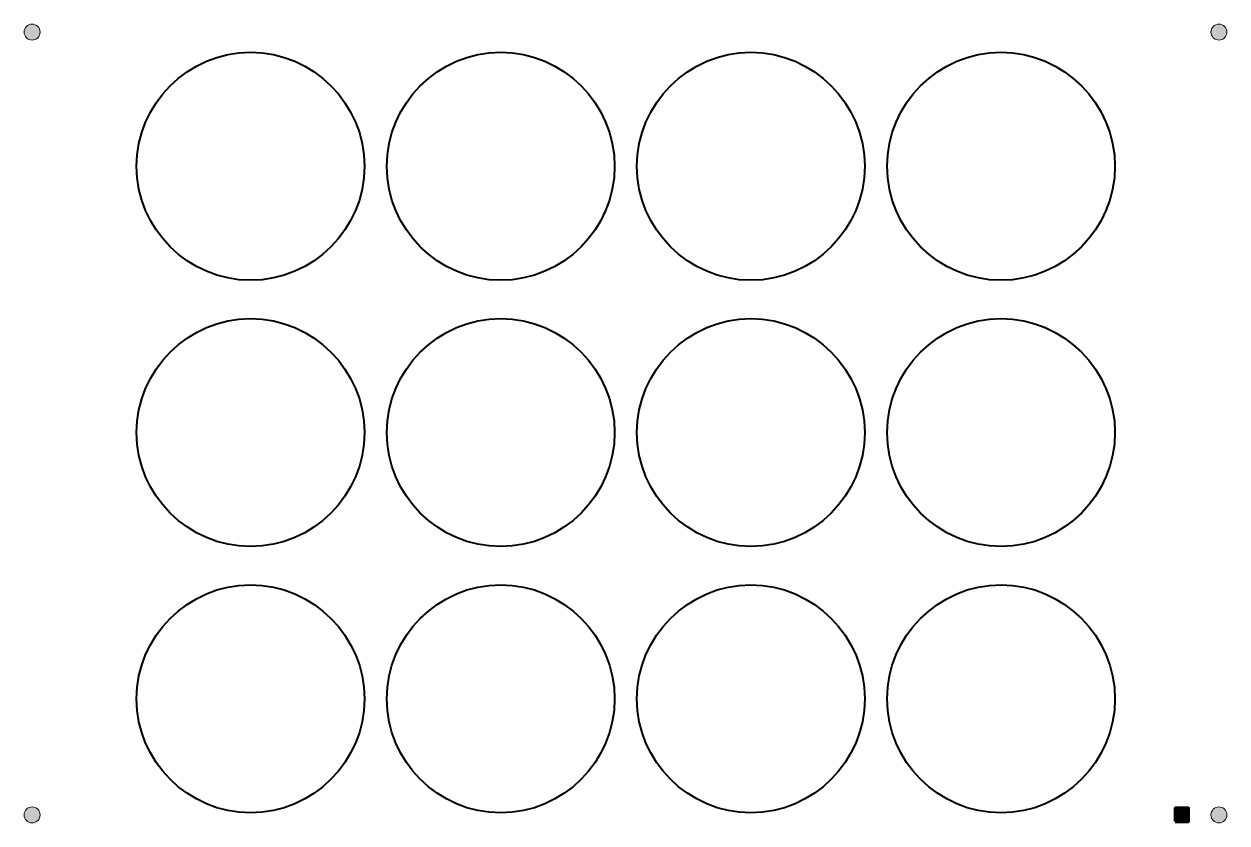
# Model space of a CAD drawing. Header units: inches. Extents: x -7 to 445, y -6 to 294.
import ezdxf

# ---------------------------------------------------------------- set-up
doc = ezdxf.new("R2010")
doc.units = ezdxf.units.IN
doc.header["$MEASUREMENT"] = 0
doc.layers.add('Layer 1', color=7, linetype='Continuous')

# ---------------------------------------------------------------- blocks, each defined once
blk = doc.blocks.new('block 2')
at = {"layer": 'Layer 1', "true_color": 0x231f20}
h = blk.add_hatch(color=250, dxfattribs=at)
h.dxf.hatch_style = 2
edge = h.paths.add_edge_path()
edge.add_spline(control_points=[(-3.87, 287.68), (-2.22, 287.68), (-0.87, 289.02), (-0.87, 290.68), (-0.87, 292.34), (-2.22, 293.68), (-3.87, 293.68), (-5.53, 293.68), (-6.87, 292.34), (-6.87, 290.68), (-6.87, 289.02), (-5.53, 287.68), (-3.87, 287.68)], knot_values=[0, 0, 0, 0, 1, 1, 1, 2, 2, 2, 3, 3, 3, 4, 4, 4, 4], degree=3, periodic=1)
h = blk.add_hatch(color=250, dxfattribs=at)
h.dxf.hatch_style = 2
edge = h.paths.add_edge_path()
edge.add_spline(control_points=[(442.13, 287.68), (443.78, 287.68), (445.13, 289.02), (445.13, 290.68), (445.13, 292.34), (443.78, 293.68), (442.13, 293.68), (440.47, 293.68), (439.13, 292.34), (439.13, 290.68), (439.13, 289.02), (440.47, 287.68), (442.13, 287.68)], knot_values=[0, 0, 0, 0, 1, 1, 1, 2, 2, 2, 3, 3, 3, 4, 4, 4, 4], degree=3, periodic=1)
h = blk.add_hatch(color=250, dxfattribs=at)
h.dxf.hatch_style = 2
edge = h.paths.add_edge_path()
edge.add_spline(control_points=[(-3.87, -6.32), (-2.22, -6.32), (-0.87, -4.98), (-0.87, -3.32), (-0.87, -1.66), (-2.22, -0.32), (-3.87, -0.32), (-5.53, -0.32), (-6.87, -1.66), (-6.87, -3.32), (-6.87, -4.98), (-5.53, -6.32), (-3.87, -6.32)], knot_values=[0, 0, 0, 0, 1, 1, 1, 2, 2, 2, 3, 3, 3, 4, 4, 4, 4], degree=3, periodic=1)
h = blk.add_hatch(color=250, dxfattribs=at)
h.dxf.hatch_style = 2
h.paths.add_polyline_path([(425.69, -5.83), (430.69, -5.83), (430.69, -0.83), (425.69, -0.83)])
h = blk.add_hatch(color=250, dxfattribs=at)
h.dxf.hatch_style = 2
edge = h.paths.add_edge_path()
edge.add_spline(control_points=[(442.13, -6.32), (443.78, -6.32), (445.13, -4.98), (445.13, -3.32), (445.13, -1.66), (443.78, -0.32), (442.13, -0.32), (440.47, -0.32), (439.13, -1.66), (439.13, -3.32), (439.13, -4.98), (440.47, -6.32), (442.13, -6.32)], knot_values=[0, 0, 0, 0, 1, 1, 1, 2, 2, 2, 3, 3, 3, 4, 4, 4, 4], degree=3, periodic=1)
at = {"layer": 'Layer 1', "lineweight": 0}
for points in [[(425.69, -5.83), (430.69, -5.83), (430.69, -0.83), (425.69, -0.83), (425.69, -5.83)], [(425.69, -5.83), (430.69, -5.83), (430.69, -0.83), (425.69, -0.83), (425.69, -5.83), (425.69, -5.83)]]:
    blk.add_lwpolyline(points, dxfattribs=at)
at = {"layer": 'Layer 1', "color": 18, "lineweight": 100, "true_color": 0x000000}
blk.add_lwpolyline([(425.69, -5.83), (430.69, -5.83), (430.69, -0.83), (425.69, -0.83), (425.69, -5.83)], dxfattribs=at)
at = {"layer": 'Layer 1', "lineweight": 0}
for points in [[(-3.87, 287.68), (-2.22, 287.68), (-0.87, 289.02), (-0.87, 290.68), (-0.87, 292.34), (-2.22, 293.68), (-3.87, 293.68), (-5.53, 293.68), (-6.87, 292.34), (-6.87, 290.68), (-6.87, 289.02), (-5.53, 287.68), (-3.87, 287.68)], [(-3.87, 287.68), (-2.22, 287.68), (-0.87, 289.02), (-0.87, 290.68), (-0.87, 292.34), (-2.22, 293.68), (-3.87, 293.68), (-5.53, 293.68), (-6.87, 292.34), (-6.87, 290.68), (-6.87, 289.02), (-5.53, 287.68), (-3.87, 287.68)], [(442.13, 287.68), (443.78, 287.68), (445.13, 289.02), (445.13, 290.68), (445.13, 292.34), (443.78, 293.68), (442.13, 293.68), (440.47, 293.68), (439.13, 292.34), (439.13, 290.68), (439.13, 289.02), (440.47, 287.68), (442.13, 287.68)], [(442.13, 287.68), (443.78, 287.68), (445.13, 289.02), (445.13, 290.68), (445.13, 292.34), (443.78, 293.68), (442.13, 293.68), (440.47, 293.68), (439.13, 292.34), (439.13, 290.68), (439.13, 289.02), (440.47, 287.68), (442.13, 287.68)], [(-3.87, -6.32), (-2.22, -6.32), (-0.87, -4.98), (-0.87, -3.32), (-0.87, -1.66), (-2.22, -0.32), (-3.87, -0.32), (-5.53, -0.32), (-6.87, -1.66), (-6.87, -3.32), (-6.87, -4.98), (-5.53, -6.32), (-3.87, -6.32)], [(-3.87, -6.32), (-2.22, -6.32), (-0.87, -4.98), (-0.87, -3.32), (-0.87, -1.66), (-2.22, -0.32), (-3.87, -0.32), (-5.53, -0.32), (-6.87, -1.66), (-6.87, -3.32), (-6.87, -4.98), (-5.53, -6.32), (-3.87, -6.32)], [(442.13, -6.32), (443.78, -6.32), (445.13, -4.98), (445.13, -3.32), (445.13, -1.66), (443.78, -0.32), (442.13, -0.32), (440.47, -0.32), (439.13, -1.66), (439.13, -3.32), (439.13, -4.98), (440.47, -6.32), (442.13, -6.32)], [(442.13, -6.32), (443.78, -6.32), (445.13, -4.98), (445.13, -3.32), (445.13, -1.66), (443.78, -0.32), (442.13, -0.32), (440.47, -0.32), (439.13, -1.66), (439.13, -3.32), (439.13, -4.98), (440.47, -6.32), (442.13, -6.32)]]:
    blk.add_open_spline(points, degree=3, knots=[0, 0, 0, 0, 1, 1, 1, 2, 2, 2, 3, 3, 3, 4, 4, 4, 4], dxfattribs=at)
at = {"layer": 'Layer 1', "color": 240, "lineweight": 40, "true_color": 0xed1c24}
for points in [[(121.05, 240.27), (121.05, 263.75), (101.72, 283.08), (78.24, 283.08), (54.75, 283.08), (35.42, 263.75), (35.42, 240.27), (35.42, 216.78), (54.75, 197.45), (78.24, 197.45), (101.72, 197.45), (121.05, 216.78), (121.05, 240.27)], [(215.05, 240.27), (215.05, 263.75), (195.72, 283.08), (172.23, 283.08), (148.75, 283.08), (129.42, 263.75), (129.42, 240.27), (129.42, 216.78), (148.75, 197.45), (172.23, 197.45), (195.72, 197.45), (215.05, 216.78), (215.05, 240.27)], [(309.05, 240.27), (309.05, 263.75), (289.72, 283.08), (266.24, 283.08), (242.75, 283.08), (223.42, 263.75), (223.42, 240.27), (223.42, 216.78), (242.75, 197.45), (266.24, 197.45), (289.72, 197.45), (309.05, 216.78), (309.05, 240.27)], [(403.05, 240.27), (403.05, 263.75), (383.72, 283.08), (360.24, 283.08), (336.75, 283.08), (317.42, 263.75), (317.42, 240.27), (317.42, 216.78), (336.75, 197.45), (360.24, 197.45), (383.72, 197.45), (403.05, 216.78), (403.05, 240.27)], [(121.05, 140.27), (121.05, 163.76), (101.72, 183.08), (78.24, 183.08), (54.75, 183.08), (35.42, 163.76), (35.42, 140.27), (35.42, 116.78), (54.75, 97.46), (78.24, 97.46), (101.72, 97.46), (121.05, 116.78), (121.05, 140.27)], [(215.05, 140.27), (215.05, 163.76), (195.72, 183.08), (172.23, 183.08), (148.75, 183.08), (129.42, 163.76), (129.42, 140.27), (129.42, 116.78), (148.75, 97.46), (172.23, 97.46), (195.72, 97.46), (215.05, 116.78), (215.05, 140.27)], [(309.05, 140.27), (309.05, 163.76), (289.72, 183.08), (266.24, 183.08), (242.75, 183.08), (223.42, 163.76), (223.42, 140.27), (223.42, 116.78), (242.75, 97.46), (266.24, 97.46), (289.72, 97.46), (309.05, 116.78), (309.05, 140.27)], [(403.05, 140.27), (403.05, 163.76), (383.72, 183.08), (360.24, 183.08), (336.75, 183.08), (317.42, 163.76), (317.42, 140.27), (317.42, 116.78), (336.75, 97.46), (360.24, 97.46), (383.72, 97.46), (403.05, 116.78), (403.05, 140.27)], [(121.05, 40.28), (121.05, 63.77), (101.72, 83.09), (78.24, 83.09), (54.75, 83.09), (35.42, 63.77), (35.42, 40.28), (35.42, 16.79), (54.75, -2.53), (78.24, -2.53), (101.72, -2.53), (121.05, 16.79), (121.05, 40.28)], [(215.05, 40.28), (215.05, 63.77), (195.72, 83.09), (172.23, 83.09), (148.75, 83.09), (129.42, 63.77), (129.42, 40.28), (129.42, 16.79), (148.75, -2.53), (172.23, -2.53), (195.72, -2.53), (215.05, 16.79), (215.05, 40.28)], [(309.05, 40.28), (309.05, 63.77), (289.72, 83.09), (266.24, 83.09), (242.75, 83.09), (223.42, 63.77), (223.42, 40.28), (223.42, 16.79), (242.75, -2.53), (266.24, -2.53), (289.72, -2.53), (309.05, 16.79), (309.05, 40.28)], [(403.05, 40.28), (403.05, 63.77), (383.72, 83.09), (360.24, 83.09), (336.75, 83.09), (317.42, 63.77), (317.42, 40.28), (317.42, 16.79), (336.75, -2.53), (360.24, -2.53), (383.72, -2.53), (403.05, 16.79), (403.05, 40.28)]]:
    blk.add_open_spline(points, degree=3, knots=[0, 0, 0, 0, 1, 1, 1, 2, 2, 2, 3, 3, 3, 4, 4, 4, 4], dxfattribs=at)

msp = doc.modelspace()

# ---------------------------------------------------------------- block references
at = {"layer": 'Layer 1'}
msp.add_blockref('block 2', (0, 0), dxfattribs=at)

doc.saveas('drawing.dxf')
